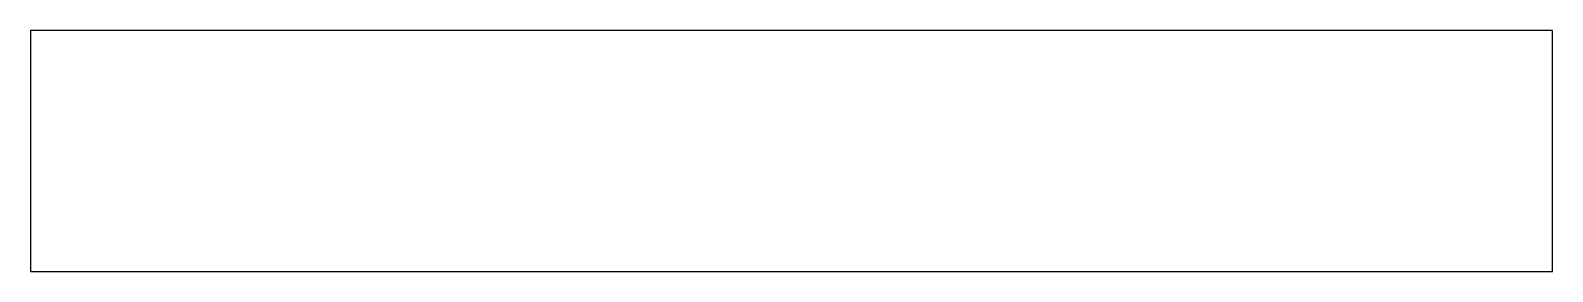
# Model space of a CAD drawing. Header units: metres. Extents: x -18.5 to 13.8, y -1.1 to 46.5.
# Drawn here: x -18.55 to 13.75, y -1.1 to 4 of the extents above.
import ezdxf

# ---------------------------------------------------------------- set-up
doc = ezdxf.new("R2010")
doc.units = ezdxf.units.M

msp = doc.modelspace()

# ---------------------------------------------------------------- linework, layer by layer
for p, q in [((-17.893, 4), (-18.55, 4)), ((-18.55, 4), (-18.55, 3.981)), ((-18.55, 3.981), (-18.55, 3.805)), ((-17.776, 4), (-17.893, 4)), ((-17.588, 4), (-17.776, 4)), ((-17.284, 4), (-17.588, 4)), ((-16.789, 4), (-17.284, 4)), ((-15.99, 4), (-16.789, 4)), ((-11.697, 4), (-15.99, 4)), ((-11.382, 4), (-11.697, 4)), ((-10.985, 4), (-11.382, 4)), ((-9.235, 4), (-10.985, 4)), ((-9.015, 4), (-9.235, 4)), ((-8.618, 4), (-9.015, 4)), ((-8.303, 4), (-8.618, 4)), ((-8.121, 4), (-8.303, 4)), ((-3.908, 4), (-8.121, 4)), ((8.121, 4), (-3.908, 4)), ((8.303, 4), (8.121, 4)), ((8.618, 4), (8.303, 4)), ((9.015, 4), (8.618, 4)), ((10.765, 4), (9.015, 4)), ((10.985, 4), (10.765, 4)), ((11.382, 4), (10.985, 4)), ((12.261, 4), (11.382, 4)), ((12.792, 4), (12.261, 4)), ((13.132, 4), (12.792, 4)), ((12.792, 4), (12.792, 4)), ((13.329, 4), (13.132, 4)), ((13.44, 4), (13.329, 4)), ((13.503, 4), (13.44, 4)), ((13.536, 4), (13.503, 4)), ((13.75, 4), (13.536, 4)), ((13.75, 3.805), (13.75, 4)), ((-18.55, 3.805), (-18.55, -0.077)), ((13.75, -1.1), (13.75, 3.805)), ((-18.55, -0.077), (-18.55, -0.188)), ((-18.55, -0.188), (-18.55, -0.27)), ((-18.55, -0.27), (-18.55, -0.321)), ((-18.55, -0.321), (-18.55, -0.799)), ((-18.55, -0.799), (-18.55, -0.829)), ((-18.55, -0.829), (-18.55, -1.1)), ((-18.55, -1.1), (-18.166, -1.1)), ((-18.166, -1.1), (-17.306, -1.1)), ((-17.306, -1.1), (-12.181, -1.1)), ((-12.181, -1.1), (-11.979, -1.1)), ((-11.979, -1.1), (-11.691, -1.1)), ((-11.691, -1.1), (-11.33, -1.1)), ((-11.33, -1.1), (-10.921, -1.1)), ((-10.921, -1.1), (-10.497, -1.1)), ((-10.497, -1.1), (-10.1, -1.1)), ((-10.1, -1.1), (-9.769, -1.1)), ((-9.769, -1.1), (-9.535, -1.1)), ((-9.535, -1.1), (-9.414, -1.1)), ((-9.414, -1.1), (-7.45, -1.1)), ((-7.45, -1.1), (9.293, -1.1)), ((9.293, -1.1), (9.461, -1.1)), ((9.461, -1.1), (9.726, -1.1)), ((9.726, -1.1), (10.068, -1.1)), ((10.068, -1.1), (10.454, -1.1)), ((10.454, -1.1), (10.847, -1.1)), ((10.847, -1.1), (11.209, -1.1)), ((11.209, -1.1), (11.512, -1.1)), ((11.512, -1.1), (11.738, -1.1)), ((11.738, -1.1), (13.75, -1.1))]:
    msp.add_line(p, q)

doc.saveas('drawing.dxf')
